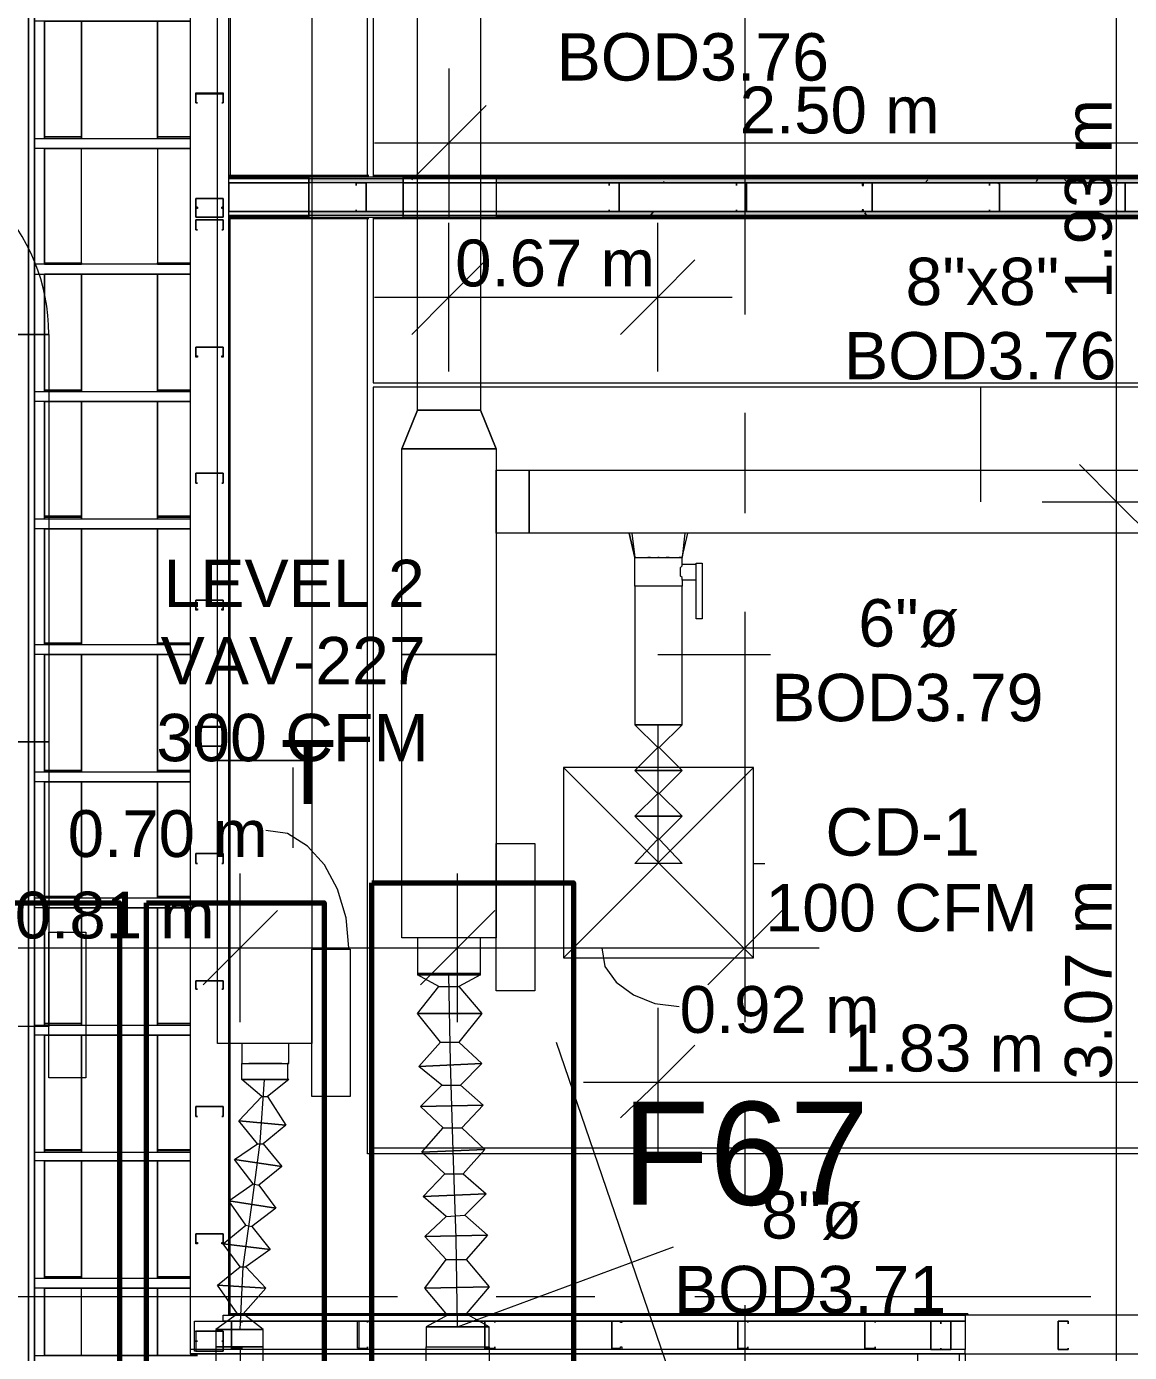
# Model space of a CAD drawing. Header units: metres. Extents: x -2 to 237, y -8 to 52.
# Drawn here: x 39.858 to 43.397, y 14.435 to 18.687 of the extents above; entities that cross this region are included whole.
import ezdxf

# ---------------------------------------------------------------- set-up
doc = ezdxf.new("R2010")
doc.units = ezdxf.units.M
doc.layers.add('HVAC - Ductos', color=5, linetype='Continuous', lineweight=0)
doc.layers.add('PDF2_Text', color=7, linetype='Continuous', lineweight=0)
doc.layers.add('PDF2_Geometry', color=7, linetype='Continuous', lineweight=0, true_color=0xaaaaaa)
doc.layers.add('PDF2_Solid Fills', color=7, linetype='Continuous', lineweight=0, true_color=0xffffff)
doc.styles.add('PDF ArialUnicodeMS-Bold-Identity-H', font='arial.ttf')
doc.styles.add('PDF Helvetica', font='')
doc.styles.get('PDF Helvetica').set_extended_font_data('Helvetica')

msp = doc.modelspace()

# ---------------------------------------------------------------- hatches: boundary and pattern name
at = {"layer": 'PDF2_Solid Fills', "lineweight": 0, "transparency": 33554559}
h = msp.add_hatch(color=256, dxfattribs=at)
h.paths.add_polyline_path([(41.0669, 18.1862), (41.0669, 18.1999), (40.7642, 18.1999), (40.7642, 18.1862)])
h.paths.add_polyline_path([(41.365, 18.1862), (44.8781, 18.1862), (44.8781, 18.1999), (41.365, 18.1999)])
h = msp.add_hatch(color=256, dxfattribs=at)
h.paths.add_polyline_path([(41.0669, 18.1862), (41.0669, 18.1999), (40.7642, 18.1999), (40.7642, 18.1862)])
h.paths.add_polyline_path([(41.365, 18.1862), (44.8781, 18.1862), (44.8781, 18.1999), (41.365, 18.1999)])
h = msp.add_hatch(color=256, dxfattribs=at)
h.paths.add_polyline_path([(41.0669, 18.0807), (41.0669, 18.0944), (40.7642, 18.0944), (40.7642, 18.0807)])
h.paths.add_polyline_path([(41.365, 18.0944), (41.365, 18.0807), (44.8781, 18.0807), (44.8781, 18.0944)])
h = msp.add_hatch(color=256, dxfattribs=at)
h.paths.add_polyline_path([(41.0669, 18.0807), (41.0669, 18.0944), (40.7642, 18.0944), (40.7642, 18.0807)])
h.paths.add_polyline_path([(41.365, 18.0944), (41.365, 18.0807), (44.8781, 18.0807), (44.8781, 18.0944)])

# ---------------------------------------------------------------- linework, layer by layer
at = {"layer": 'HVAC - Ductos', "lineweight": 0}
for points in [[(40.7733, 22.167), (40.7733, 16.3333), (40.4707, 16.3333), (40.4707, 22.167)], [(41.3145, 18.7961), (41.3145, 17.457), (41.1127, 17.457), (41.1127, 18.7961)], [(39.9295, 17.7), (39.9295, 16.3929), (39.6223, 16.3929), (39.6223, 17.7)], [(41.365, 17.3331), (41.3145, 17.457)], [(41.365, 17.3331), (41.365, 16.6727), (41.0623, 16.6727), (41.0623, 17.3331)], [(41.365, 17.2643), (41.4705, 17.2643), (41.4705, 17.0625), (41.365, 17.0625)], [(41.4705, 17.2643), (43.8875, 17.2643), (43.8875, 17.0625), (41.4705, 17.0625)], [(41.8512, 16.9846), (41.8557, 16.9846), (41.8603, 16.9846), (41.8557, 16.9846)], [(42.0254, 16.7874), (42.0071, 16.7874), (42.0071, 16.9663), (42.0254, 16.9663)], [(41.0623, 15.7646), (41.0623, 16.6727), (41.365, 16.6727), (41.365, 15.7646)], [(41.9612, 16.448), (41.9566, 16.448), (41.952, 16.448), (41.9383, 16.448), (41.9246, 16.448), (41.9062, 16.448), (41.8832, 16.448), (41.8649, 16.448), (41.8466, 16.448), (41.8328, 16.448), (41.8191, 16.448), (41.8099, 16.448), (41.8191, 16.448), (41.8328, 16.448), (41.8466, 16.448), (41.8649, 16.448), (41.8832, 16.448), (41.9062, 16.448), (41.9246, 16.448), (41.9383, 16.448), (41.952, 16.448), (41.9566, 16.448)], [(41.8099, 16.448), (41.8145, 16.448), (41.8328, 16.448), (41.8557, 16.448), (41.8832, 16.448), (41.9154, 16.448), (41.9383, 16.448), (41.9566, 16.448), (41.9612, 16.448), (41.9566, 16.448), (41.9383, 16.448), (41.9154, 16.448), (41.8832, 16.448), (41.8557, 16.448), (41.8328, 16.448), (41.8145, 16.448)], [(41.9612, 16.448), (41.9566, 16.448), (41.9383, 16.448), (41.9154, 16.448), (41.8832, 16.448), (41.8557, 16.448), (41.8328, 16.448), (41.8145, 16.448), (41.8099, 16.448), (41.8145, 16.448), (41.8328, 16.448), (41.8557, 16.448), (41.8832, 16.448), (41.9154, 16.448), (41.9383, 16.448), (41.9566, 16.448)], [(39.6223, 15.4803), (39.6223, 16.3929), (39.9295, 16.3929), (39.9295, 15.4803)], [(40.4707, 15.4253), (40.4707, 16.3333), (40.7733, 16.3333), (40.7733, 15.4253)], [(42.1905, 16.3104), (41.5806, 16.3104), (41.5806, 15.7004), (42.1905, 15.7004)], [(41.4888, 15.5949), (41.365, 15.5949), (41.365, 16.0673), (41.4888, 16.0673)], [(40.0488, 15.3152), (39.9295, 15.3152), (39.9295, 15.783), (40.0488, 15.783)], [(41.1127, 15.65), (41.1219, 15.65), (41.1357, 15.65), (41.1632, 15.65), (41.1953, 15.65), (41.232, 15.65), (41.2641, 15.65), (41.2916, 15.65), (41.31, 15.65), (41.3145, 15.65), (41.3145, 15.7646), (41.31, 15.7646), (41.3008, 15.7646), (41.287, 15.7646), (41.2641, 15.7646), (41.2412, 15.7646), (41.2136, 15.7646), (41.1907, 15.7646), (41.1632, 15.7646), (41.1449, 15.7646), (41.1265, 15.7646), (41.1173, 15.7646), (41.1127, 15.7646), (41.1127, 15.65), (41.1127, 15.6454), (41.1173, 15.6454), (41.1357, 15.6454), (41.1632, 15.6454), (41.1953, 15.6454), (41.232, 15.6454), (41.2641, 15.6454), (41.2916, 15.6454), (41.31, 15.6454), (41.3145, 15.6454), (41.3145, 15.65), (41.31, 15.65), (41.2916, 15.65), (41.2641, 15.65), (41.232, 15.65), (41.1953, 15.65), (41.1632, 15.65), (41.1357, 15.65), (41.1219, 15.65)], [(40.8972, 15.2556), (40.7733, 15.2556), (40.7733, 15.7279), (40.8972, 15.7279)], [(41.1127, 15.65), (41.1173, 15.65), (41.1265, 15.65), (41.1449, 15.65), (41.1632, 15.65), (41.1907, 15.65), (41.2136, 15.65), (41.2412, 15.65), (41.2641, 15.65), (41.287, 15.65), (41.3008, 15.65), (41.31, 15.65), (41.3145, 15.65), (41.31, 15.65), (41.3008, 15.65), (41.287, 15.65), (41.2641, 15.65), (41.2412, 15.65), (41.2136, 15.65), (41.1907, 15.65), (41.1632, 15.65), (41.1449, 15.65), (41.1265, 15.65), (41.1173, 15.65)], [(40.5487, 15.3106), (40.5578, 15.3106), (40.5716, 15.3106), (40.5853, 15.3106), (40.6037, 15.3106), (40.622, 15.3106), (40.6404, 15.3106), (40.6587, 15.3106), (40.677, 15.3106), (40.6862, 15.3106), (40.6954, 15.3106), (40.6862, 15.3106), (40.677, 15.3106), (40.6587, 15.3106), (40.6404, 15.3106), (40.622, 15.3106), (40.6037, 15.3106), (40.5853, 15.3106), (40.5716, 15.3106), (40.5578, 15.3106)], [(40.7, 15.3106), (40.6954, 15.3106), (40.6908, 15.3106), (40.677, 15.3106), (40.6496, 15.3106), (40.622, 15.3106), (40.5945, 15.3106), (40.5716, 15.3106), (40.5533, 15.3106), (40.5487, 15.3106), (40.5533, 15.3106), (40.567, 15.3106), (40.5945, 15.3106), (40.622, 15.3106), (40.6542, 15.3106), (40.677, 15.3106), (40.6954, 15.3106)], [(40.6174, 14.508), (40.6082, 14.508), (40.5945, 14.508), (40.5807, 14.508), (40.5624, 14.508), (40.5441, 14.508), (40.5211, 14.508), (40.5028, 14.508), (40.489, 14.508), (40.4753, 14.508), (40.4707, 14.508), (40.4661, 14.508), (40.4707, 14.508), (40.4753, 14.508), (40.489, 14.508), (40.5028, 14.508), (40.5211, 14.508), (40.5441, 14.508), (40.5624, 14.508), (40.5807, 14.508), (40.5945, 14.508), (40.6082, 14.508)], [(41.3421, 14.5172), (41.3375, 14.5172), (41.3283, 14.5172), (41.31, 14.5172), (41.2916, 14.5172), (41.2641, 14.5172), (41.2412, 14.5172), (41.2136, 14.5172), (41.1907, 14.5172), (41.1678, 14.5172), (41.1541, 14.5172), (41.1403, 14.5172), (41.1541, 14.5172), (41.1678, 14.5172), (41.1907, 14.5172), (41.2136, 14.5172), (41.2412, 14.5172), (41.2641, 14.5172), (41.2916, 14.5172), (41.31, 14.5172), (41.3283, 14.5172), (41.3375, 14.5172)]]:
    msp.add_lwpolyline(points, close=True, dxfattribs=at)
for points in [[(43.3555, 13.8613), (43.3555, 17.1634), (43.3555, 19.3374)], [(41.2136, 18.5531), (41.2136, 18.3146), (41.2136, 18.0761)], [(41.3329, 18.4338), (41.2136, 18.3146), (41.0944, 18.1953)], [(40.9752, 18.3146), (43.9517, 18.3146)], [(41.2136, 17.5808), (41.2136, 17.8193), (41.2136, 18.0578)], [(41.8832, 17.5808), (41.8832, 17.8193), (41.8832, 18.0578)], [(41.3329, 17.9385), (41.2136, 17.8193), (41.0944, 17.7)], [(42.0025, 17.9385), (41.8832, 17.8193), (41.764, 17.7)], [(40.9752, 17.8193), (42.1217, 17.8193)], [(39.9295, 17.7), (39.6223, 17.7)], [(42.9198, 17.1634), (42.9198, 17.5303)], [(41.1127, 17.457), (41.0623, 17.3331), (41.1127, 17.457)], [(41.1127, 17.457), (41.3145, 17.457)], [(41.365, 17.3331), (41.0623, 17.3331)], [(43.2362, 17.2827), (43.3555, 17.1634), (43.4747, 17.0442)], [(43.117, 17.1634), (43.3555, 17.1634), (43.5939, 17.1634)], [(41.8099, 17.0625), (41.8007, 17.0625), (41.7961, 17.0625), (41.7915, 17.0625)], [(41.7915, 17.0625), (41.8099, 16.9846), (41.7915, 17.0625)], [(41.8007, 17.0625), (41.8099, 16.9846), (41.8145, 16.9846)], [(41.8878, 16.3746), (41.9612, 16.3012), (41.8099, 16.3012), (41.8832, 16.3746), (41.8099, 16.448), (41.9612, 16.448), (41.9612, 16.8929), (41.9566, 16.8929), (41.952, 16.8929), (41.9383, 16.8929), (41.9246, 16.8929), (41.9062, 16.8929), (41.8832, 16.8929), (41.8649, 16.8929), (41.8466, 16.8929), (41.8328, 16.8929), (41.8191, 16.8929), (41.8099, 16.8929), (41.8099, 16.9846), (41.8145, 16.9846), (41.8191, 16.9846), (41.8328, 16.9846), (41.8466, 16.9846), (41.8649, 16.9846), (41.8832, 16.9846), (41.9062, 16.9846), (41.9246, 16.9846), (41.9383, 16.9846), (41.952, 16.9846), (41.9566, 16.9846), (41.9612, 16.9846), (41.9796, 17.0625)], [(41.8328, 17.0625), (41.8145, 17.0625)], [(41.9704, 17.0625), (41.9612, 16.9846), (41.9796, 17.0625), (41.975, 17.0625), (41.9704, 17.0625), (41.9566, 17.0625), (41.9383, 17.0625), (41.9337, 17.0625), (41.9291, 17.0625), (41.92, 17.0625), (41.9062, 17.0625), (41.9016, 17.0625), (41.897, 17.0625), (41.874, 17.0625), (41.8695, 17.0625), (41.8649, 17.0625), (41.8512, 17.0625), (41.842, 17.0625), (41.8374, 17.0625)], [(41.8878, 16.9846), (41.8832, 16.9846)], [(41.92, 16.9846), (41.9154, 16.9846), (41.9108, 16.9846), (41.9154, 16.9846)], [(42.0071, 16.9158), (42.0071, 16.9204), (42.0071, 16.925), (42.0071, 16.9341), (42.0071, 16.9387), (42.0071, 16.9433), (42.0071, 16.9525), (42.0071, 16.9571), (42.0071, 16.9617), (41.9612, 16.9617), (41.9612, 16.9846), (41.9566, 16.9846), (41.952, 16.9846)], [(41.9612, 16.9112), (41.9612, 16.9158), (41.9612, 16.9204), (41.9566, 16.925), (41.9566, 16.9341), (41.9566, 16.9433), (41.9566, 16.9525), (41.9612, 16.9571), (41.9612, 16.9617)], [(42.0071, 16.9112), (41.9612, 16.9112), (41.9612, 16.8929), (41.9566, 16.8929), (41.952, 16.8929), (41.9383, 16.8929), (41.9246, 16.8929), (41.9062, 16.8929), (41.8832, 16.8929), (41.8649, 16.8929), (41.8466, 16.8929), (41.8328, 16.8929), (41.8191, 16.8929), (41.8099, 16.8929), (41.8099, 16.448), (41.9612, 16.448), (41.8878, 16.3746), (41.8832, 16.3746)], [(41.8832, 16.6727), (42.2456, 16.6727)], [(41.8832, 16.448), (41.8832, 16.3563), (41.8832, 16.2737), (41.8832, 16.2004), (41.8832, 16.1361), (41.8832, 16.0811), (41.8832, 16.0398), (41.8832, 16.0123), (41.8832, 16.0031)], [(40.7138, 16.0535), (40.7138, 16.3104)], [(42.1905, 15.7004), (41.5806, 16.3104)], [(41.5806, 15.7004), (42.1905, 16.3104)], [(41.8878, 16.2278), (41.9612, 16.1544), (41.8099, 16.1544), (41.8832, 16.2278), (41.8099, 16.3012), (41.9612, 16.3012), (41.8878, 16.2278), (41.8832, 16.2278)], [(41.8878, 16.0811), (41.9612, 16.0031), (41.8099, 16.0031), (41.8832, 16.0811), (41.8099, 16.1544), (41.9612, 16.1544), (41.8878, 16.0811), (41.8832, 16.0811)], [(40.8926, 15.7325), (40.8834, 15.8289), (40.8559, 15.9206), (40.8147, 15.9985), (40.7596, 16.0581), (40.6954, 16.0995), (40.6266, 16.1086)], [(42.1905, 16.0031), (42.2272, 16.0031)], [(40.5441, 15.494), (40.5441, 15.7325), (40.5441, 15.971)], [(41.2412, 15.494), (41.2412, 15.7325), (41.2412, 15.971)], [(42.163, 15.971), (42.163, 15.7325), (42.163, 15.494)], [(40.6633, 15.8518), (40.5441, 15.7325), (40.4248, 15.6133)], [(41.3604, 15.8518), (41.2412, 15.7325), (41.1219, 15.6133)], [(42.2823, 15.8518), (42.163, 15.7325), (42.0437, 15.6133)], [(37.1823, 15.7325), (39.7323, 15.7325), (40.5441, 15.7325), (41.2412, 15.7325), (42.4015, 15.7325)], [(41.7044, 15.7325), (41.7135, 15.6729), (41.7503, 15.6224), (41.8053, 15.5812), (41.874, 15.5537), (41.952, 15.5445)], [(41.1815, 15.6087), (41.1127, 15.6454), (41.3145, 15.6454), (41.2458, 15.6087), (41.3191, 15.5216), (41.1127, 15.5216), (41.1815, 15.6087), (41.2458, 15.6087)], [(41.1127, 15.6454), (41.1173, 15.6454), (41.1357, 15.6454), (41.1632, 15.6454), (41.1953, 15.6454), (41.232, 15.6454), (41.2641, 15.6454), (41.2916, 15.6454), (41.31, 15.6454), (41.3145, 15.6454)], [(41.2412, 14.5172), (41.2366, 14.8015), (41.2274, 15.0813), (41.2182, 15.3656), (41.2136, 15.6454)], [(41.8832, 15.5399), (41.8832, 15.3014), (41.8832, 15.0675)], [(41.1861, 15.4299), (41.1127, 15.5216), (41.3191, 15.5216), (41.2458, 15.4299), (41.3191, 15.361), (41.1173, 15.3519), (41.1861, 15.4299), (41.2458, 15.4299)], [(40.7, 15.361), (40.7, 15.4253), (40.6954, 15.4253), (40.6908, 15.4253), (40.677, 15.4253), (40.6587, 15.4253), (40.6404, 15.4253), (40.622, 15.4253), (40.6037, 15.4253), (40.5899, 15.4253), (40.5762, 15.4253), (40.5624, 15.4253), (40.5533, 15.4253), (40.5487, 15.4253), (40.5487, 15.361), (40.5578, 15.361), (40.567, 15.361), (40.5853, 15.361), (40.6037, 15.361), (40.622, 15.361), (40.6404, 15.361), (40.6587, 15.361), (40.677, 15.361), (40.6908, 15.361), (40.6954, 15.361), (40.7, 15.361), (40.6954, 15.361), (40.6954, 15.3106), (40.6908, 15.3106), (40.677, 15.3106), (40.6496, 15.3106), (40.622, 15.3106), (40.5945, 15.3106), (40.5716, 15.3106), (40.5533, 15.3106), (40.5487, 15.3106), (40.5487, 15.361)], [(41.5576, 15.4299), (42.1997, 13.5541), (42.507, 13.5541)], [(42.0025, 15.4207), (41.8832, 15.3014), (41.764, 15.1868)], [(40.677, 15.361), (40.6587, 15.361), (40.6404, 15.361), (40.622, 15.361), (40.6037, 15.361), (40.5853, 15.361), (40.5716, 15.361)], [(41.1907, 15.2922), (41.1173, 15.3519), (41.3191, 15.361), (41.2504, 15.2922), (41.3237, 15.228), (41.1219, 15.2234), (41.1907, 15.2922), (41.2504, 15.2922)], [(40.6128, 15.2556), (40.5487, 15.3106), (40.7, 15.3106), (40.6312, 15.2556), (40.6908, 15.1638), (40.5395, 15.1776), (40.6128, 15.2556), (40.6312, 15.2556)], [(40.5441, 14.508), (40.5533, 14.7098), (40.5807, 14.907), (40.6082, 15.1088), (40.622, 15.3106)], [(40.7, 15.3106), (40.6954, 15.3106), (40.677, 15.3106), (40.6542, 15.3106), (40.622, 15.3106), (40.5945, 15.3106), (40.567, 15.3106), (40.5533, 15.3106), (40.5487, 15.3106)], [(41.6448, 15.3014), (43.9517, 15.3014)], [(41.1953, 15.1547), (41.1219, 15.2234), (41.3237, 15.228), (41.2549, 15.1547), (41.3283, 15.0859), (41.1265, 15.0767), (41.1953, 15.1547), (41.2549, 15.1547)], [(40.5991, 15.1042), (40.5395, 15.1776), (40.6908, 15.1638), (40.6174, 15.1042), (40.677, 15.0308), (40.5257, 15.0537), (40.5991, 15.1042), (40.6174, 15.1042)], [(41.1999, 15.0079), (41.1265, 15.0767), (41.3283, 15.0859), (41.2595, 15.0079), (41.3329, 14.9437), (41.1311, 14.9345), (41.1999, 15.0079), (41.2595, 15.0079)], [(40.5853, 14.9758), (40.5257, 15.0537), (40.677, 15.0308), (40.6037, 14.9712), (40.6587, 14.8978), (40.5073, 14.9208), (40.5853, 14.9758), (40.6037, 14.9712)], [(41.2045, 14.8703), (41.1311, 14.9345), (41.3329, 14.9437), (41.2641, 14.8749), (41.3375, 14.8107), (41.1357, 14.8061), (41.2045, 14.8703), (41.2641, 14.8749)], [(40.5624, 14.8428), (40.5073, 14.9208), (40.6587, 14.8978), (40.5807, 14.8382), (40.6404, 14.7648), (40.489, 14.7831), (40.5624, 14.8428), (40.5807, 14.8382)], [(41.2045, 14.7327), (41.1357, 14.8061), (41.3375, 14.8107), (41.2687, 14.7327), (41.3421, 14.6456), (41.1357, 14.641), (41.2045, 14.7327), (41.2687, 14.7327)], [(40.5441, 14.7098), (40.489, 14.7831), (40.6404, 14.7648), (40.5624, 14.7098), (40.6266, 14.641), (40.4707, 14.6502), (40.5441, 14.7098), (40.5624, 14.7098)], [(41.2412, 14.5172), (41.9337, 14.774)], [(40.5349, 14.5585), (40.4707, 14.6502), (40.6266, 14.641), (40.5533, 14.5585), (40.5349, 14.5585), (40.4661, 14.508), (40.4661, 14.453), (40.4707, 14.453), (40.4753, 14.453), (40.489, 14.453), (40.5028, 14.453), (40.5211, 14.453), (40.5441, 14.453), (40.5624, 14.453), (40.5807, 14.453), (40.5945, 14.453), (40.6082, 14.453), (40.6174, 14.453), (40.6174, 14.508), (40.4661, 14.508), (40.6174, 14.508), (40.5533, 14.5585)], [(41.209, 14.5539), (41.1357, 14.641), (41.3421, 14.6456), (41.2687, 14.5585), (41.209, 14.5539), (41.1403, 14.5172), (41.1403, 14.453), (41.1541, 14.453), (41.1678, 14.453), (41.1907, 14.453), (41.2136, 14.453), (41.2412, 14.453), (41.2641, 14.453), (41.2916, 14.453), (41.31, 14.453), (41.3283, 14.453), (41.3375, 14.453), (41.3421, 14.453), (41.3421, 14.5172), (41.1403, 14.5172), (41.3421, 14.5172), (41.2687, 14.5585)], [(40.6174, 14.352), (40.6174, 14.453), (40.6082, 14.453), (40.5945, 14.453), (40.5807, 14.453), (40.5624, 14.453), (40.5441, 14.453), (40.5211, 14.453), (40.5028, 14.453), (40.489, 14.453), (40.4753, 14.453), (40.4707, 14.453), (40.4661, 14.453), (40.4661, 14.352)], [(40.5441, 14.453), (40.5441, 13.5357)], [(41.1403, 14.352), (41.1403, 14.453), (41.1541, 14.453), (41.1678, 14.453), (41.1907, 14.453), (41.2136, 14.453), (41.2412, 14.453), (41.2641, 14.453), (41.2916, 14.453), (41.31, 14.453), (41.3283, 14.453), (41.3375, 14.453), (41.3421, 14.453), (41.3421, 14.352), (41.3375, 14.352), (41.3329, 14.352), (41.3283, 14.352)]]:
    msp.add_lwpolyline(points, dxfattribs=at)
msp.add_arc((39.3228, 17.7033), 0.6067, 359.6869, 90.3134, dxfattribs=at)
at = {"layer": 'PDF2_Geometry', "lineweight": 0}
for points in [[(39.8745, 13.8613), (39.8745, 13.8797), (39.8653, 13.8797), (39.8653, 21.7085), (39.8653, 13.8613), (39.8653, 13.8797), (39.8653, 13.8613), (42.7179, 13.8613)], [(40.9522, 21.1948), (40.9706, 21.1948), (44.6442, 21.1948), (44.6442, 21.181), (44.6442, 18.2045), (44.6304, 18.2045), (44.6304, 18.7228), (40.9706, 18.7228), (40.9706, 18.2045), (40.9522, 18.2045)], [(40.489, 18.4705), (40.4019, 18.4705), (40.4019, 18.443), (40.4065, 18.443), (40.4019, 18.443), (40.4019, 18.4705), (40.4019, 18.4751), (40.489, 18.4751), (40.489, 18.4705), (40.489, 18.443)], [(40.4845, 18.443), (40.489, 18.443)], [(41.0669, 18.2045), (40.7642, 18.2045), (40.7642, 18.0761), (41.0669, 18.0761)], [(41.0669, 18.2045), (40.7642, 18.2045), (40.7642, 18.1999), (41.0669, 18.1999)], [(44.6304, 18.2091), (40.9706, 18.2091)], [(44.8781, 18.2045), (41.365, 18.2045), (41.365, 18.0761), (44.8781, 18.0761)], [(44.8781, 18.2045), (41.365, 18.2045), (41.365, 18.1999), (44.8781, 18.1999)], [(40.5073, 18.099), (40.5073, 18.1862)], [(40.7642, 18.1862), (40.7642, 18.0944), (41.0669, 18.0944), (41.0669, 18.1862)], [(40.9156, 18.0944), (40.9476, 18.0944), (40.9476, 18.1862), (40.9156, 18.1862), (40.9156, 18.177), (40.9156, 18.1862), (40.9476, 18.1862), (40.9476, 18.0944), (40.9156, 18.0944), (40.9156, 18.099)], [(44.8781, 18.1862), (44.8781, 18.1999), (41.365, 18.1999), (41.365, 18.1862)], [(44.8781, 18.0944), (44.8781, 18.1862), (41.365, 18.1862), (41.365, 18.0944)], [(41.7273, 18.0944), (41.7594, 18.0944), (41.7594, 18.1862), (41.7273, 18.1862), (41.7273, 18.177), (41.7273, 18.1862), (41.7594, 18.1862), (41.7594, 18.0944), (41.7273, 18.0944), (41.7273, 18.099)], [(42.1355, 18.0944), (42.163, 18.0944), (42.1676, 18.0944), (42.1676, 18.1862), (42.163, 18.1862), (42.1355, 18.1862), (42.1355, 18.177), (42.1355, 18.1862), (42.163, 18.1862), (42.1676, 18.1862), (42.1676, 18.0944), (42.163, 18.0944), (42.1355, 18.0944), (42.1355, 18.099)], [(42.5391, 18.0944), (42.5712, 18.0944), (42.5712, 18.1816), (42.5712, 18.1862), (42.5391, 18.1862), (42.5391, 18.177), (42.5437, 18.177), (42.5437, 18.1862), (42.5712, 18.1862), (42.5712, 18.1816), (42.5712, 18.0944), (42.5437, 18.0944), (42.5437, 18.099), (42.5391, 18.099)], [(42.9473, 18.0944), (42.9747, 18.0944), (42.9793, 18.0944), (42.9793, 18.1816), (42.9793, 18.1862), (42.9747, 18.1862), (42.9473, 18.1862), (42.9473, 18.177), (42.9473, 18.1862), (42.9747, 18.1862), (42.9793, 18.1816), (42.9793, 18.0944), (42.9747, 18.0944), (42.9473, 18.0944), (42.9473, 18.099)], [(43.3555, 18.0944), (43.383, 18.0944), (43.383, 18.1816), (43.383, 18.1862), (43.3555, 18.1862), (43.3555, 18.177), (43.3555, 18.1862), (43.383, 18.1862), (43.383, 18.1816), (43.383, 18.0944), (43.3555, 18.0944), (43.3555, 18.099)], [(40.489, 18.1358), (40.4019, 18.1358), (40.4019, 18.1082), (40.4065, 18.1082), (40.4019, 18.1082), (40.4019, 18.1358), (40.489, 18.1358), (40.489, 18.1082)], [(40.489, 18.0761), (40.4019, 18.0761), (40.4019, 18.1082), (40.4065, 18.1082), (40.4065, 18.1036), (40.4019, 18.1036), (40.4019, 18.0761), (40.489, 18.0761), (40.489, 18.1036), (40.4845, 18.1036), (40.4845, 18.1082), (40.489, 18.1082)], [(40.7642, 18.0761), (41.0669, 18.0761), (41.0669, 18.0807), (40.7642, 18.0807)], [(40.9522, 18.0761), (40.9706, 18.0761), (40.9706, 17.5441), (44.6304, 17.5441), (44.6304, 18.0761), (44.6442, 18.0761), (44.6442, 15.0721), (44.6304, 15.0721), (40.9706, 15.0721), (40.9522, 15.0721)], [(44.8781, 18.0807), (44.8781, 18.0944), (41.365, 18.0944), (41.365, 18.0807)], [(41.365, 18.0761), (44.8781, 18.0761), (44.8781, 18.0807), (41.365, 18.0807)], [(40.489, 18.067), (40.4019, 18.067), (40.4019, 18.0348), (40.4065, 18.0348), (40.4019, 18.0348), (40.4019, 18.067), (40.489, 18.067), (40.489, 18.0348)], [(40.4845, 18.0348), (40.489, 18.0348)], [(40.9706, 18.0715), (44.6304, 18.0715)], [(40.4845, 17.6267), (40.4845, 17.6313), (40.489, 17.6313), (40.489, 17.6588), (40.4019, 17.6588), (40.4019, 17.6313), (40.4065, 17.6313), (40.4065, 17.6267), (40.4019, 17.6267), (40.4019, 17.6588), (40.489, 17.6588), (40.489, 17.6267)], [(40.9706, 17.5303), (40.9706, 15.0905), (44.6304, 15.0905), (44.6304, 17.5303)], [(40.489, 17.2505), (40.489, 17.2551), (40.4019, 17.2551), (40.4019, 17.2505), (40.4019, 17.2231), (40.4065, 17.2231), (40.4019, 17.2231), (40.4019, 17.2505), (40.4019, 17.2551), (40.489, 17.2551), (40.489, 17.2505), (40.489, 17.2231)], [(40.4845, 17.2231), (40.489, 17.2231)], [(40.4845, 16.8149), (40.4845, 16.8194), (40.489, 16.8194), (40.489, 16.847), (40.4019, 16.847), (40.4019, 16.8194), (40.4065, 16.8194), (40.4065, 16.8149), (40.4019, 16.8149), (40.4019, 16.847), (40.489, 16.847), (40.489, 16.8149)], [(40.489, 16.4388), (40.4019, 16.4388), (40.4019, 16.4113), (40.4065, 16.4113), (40.4019, 16.4113), (40.4019, 16.4388), (40.4019, 16.4434), (40.489, 16.4434), (40.489, 16.4388), (40.489, 16.4113)], [(40.489, 16.3792), (40.4019, 16.3792), (40.4019, 16.4113), (40.4065, 16.4113), (40.4019, 16.4113), (40.4019, 16.3792), (40.489, 16.3792), (40.489, 16.4113)], [(40.4845, 16.4113), (40.489, 16.4113)], [(40.489, 16.0352), (40.4019, 16.0352), (40.4019, 16.0031), (40.4065, 16.0031), (40.4019, 16.0031), (40.4019, 16.0352), (40.489, 16.0352), (40.489, 16.0031)], [(40.4845, 16.0031), (40.489, 16.0031)], [(40.489, 15.627), (40.4019, 15.627), (40.4019, 15.5995), (40.4065, 15.5995), (40.4019, 15.5995), (40.4019, 15.627), (40.489, 15.627), (40.489, 15.5995)], [(40.4845, 15.5995), (40.489, 15.5995)], [(40.489, 15.2188), (40.489, 15.2234), (40.4019, 15.2234), (40.4019, 15.2188), (40.4019, 15.1914), (40.4065, 15.1914), (40.4019, 15.1914), (40.4019, 15.2188), (40.4019, 15.2234), (40.489, 15.2234), (40.489, 15.2188), (40.489, 15.1914)], [(40.4845, 15.1914), (40.489, 15.1914)], [(40.4845, 14.7831), (40.4845, 14.7877), (40.489, 14.7877), (40.489, 14.8153), (40.4019, 14.8153), (40.4019, 14.7877), (40.4065, 14.7877), (40.4065, 14.7831), (40.4019, 14.7831), (40.4019, 14.8153), (40.489, 14.8153), (40.489, 14.7831)], [(42.8785, 14.5585), (40.5119, 14.5585), (42.8785, 14.5585), (42.8785, 14.5539)], [(40.3973, 14.5034), (40.4019, 14.5034), (40.489, 14.5034), (40.489, 14.4713), (40.4845, 14.4713), (40.489, 14.4713), (40.489, 14.5034), (40.4019, 14.5034), (40.4019, 14.4713), (40.4065, 14.4713), (40.3973, 14.4713)], [(40.5165, 14.5355), (40.5165, 14.4484), (40.5487, 14.4484), (40.5487, 14.453), (40.5487, 14.4438), (40.5165, 14.4438), (40.5165, 14.4484), (40.5165, 14.5355), (40.5487, 14.5355)], [(40.5487, 14.5309), (40.5487, 14.5355)], [(40.9247, 14.5355), (40.9247, 14.4484), (40.9522, 14.4484), (40.9522, 14.453), (40.9522, 14.4438), (40.9247, 14.4438), (40.9247, 14.4484), (40.9201, 14.4484), (40.9201, 14.5355), (40.9247, 14.5355), (40.9522, 14.5355)], [(40.9522, 14.5309), (40.9522, 14.5355)], [(41.3329, 14.5355), (41.3283, 14.5355), (41.3283, 14.4484), (41.3329, 14.4484), (41.3604, 14.4484), (41.3604, 14.453), (41.3604, 14.4438), (41.3329, 14.4438), (41.3283, 14.4438), (41.3283, 14.4484), (41.3283, 14.5355), (41.3329, 14.5355), (41.3604, 14.5355)], [(41.3604, 14.5309), (41.3604, 14.5355)], [(41.7686, 14.5309), (41.764, 14.5309), (41.764, 14.5355), (41.7365, 14.5355), (41.7365, 14.4484), (41.764, 14.4484), (41.764, 14.453), (41.7686, 14.453), (41.7686, 14.4438), (41.7365, 14.4438), (41.7365, 14.4484), (41.7365, 14.5355), (41.7686, 14.5355)], [(42.1446, 14.5355), (42.14, 14.5355), (42.14, 14.4484), (42.1446, 14.4484), (42.1722, 14.4484), (42.1722, 14.453), (42.1722, 14.4438), (42.1446, 14.4438), (42.14, 14.4438), (42.14, 14.4484), (42.14, 14.5355), (42.1446, 14.5355), (42.1722, 14.5355)], [(42.1722, 14.5309), (42.1722, 14.5355)], [(42.5482, 14.5355), (42.5482, 14.4484), (42.5804, 14.4484), (42.5804, 14.453), (42.5804, 14.4438), (42.5482, 14.4438), (42.5482, 14.4484), (42.5482, 14.5355), (42.5804, 14.5355)], [(42.5804, 14.5309), (42.5804, 14.5355)], [(42.7638, 14.4438), (42.7592, 14.4438), (42.7592, 14.4484), (42.7592, 14.5355), (42.7638, 14.5355), (42.7913, 14.5355), (42.7913, 14.5263), (42.7913, 14.5355), (42.7638, 14.5355), (42.7592, 14.5355), (42.7592, 14.4484), (42.7592, 14.4438), (42.7638, 14.4438), (42.7913, 14.4438)], [(42.8234, 14.4438), (42.8234, 14.4484), (42.8234, 14.5355), (42.7913, 14.5355), (42.7913, 14.5263), (42.7913, 14.5355), (42.8234, 14.5355), (42.8234, 14.4484), (42.8234, 14.4438), (42.7913, 14.4438)], [(43.1674, 14.4438), (43.1674, 14.4484), (43.1674, 14.5355), (43.1995, 14.5355), (43.1995, 14.5263), (43.1995, 14.5355), (43.1674, 14.5355), (43.1674, 14.4484), (43.1674, 14.4438), (43.1995, 14.4438)], [(40.4065, 14.4713), (40.4019, 14.4713), (40.4019, 14.4438), (40.4019, 14.4392), (40.489, 14.4392), (40.489, 14.4438), (40.489, 14.4713), (40.4845, 14.4713), (40.489, 14.4713), (40.489, 14.4438), (40.489, 14.4392), (40.4019, 14.4392), (40.3973, 14.4392), (40.3973, 14.4438), (40.3973, 14.4713)], [(42.7913, 14.4484), (42.7913, 14.4438)], [(43.1995, 14.4484), (43.1995, 14.4438)]]:
    msp.add_lwpolyline(points, close=True, dxfattribs=at)
for points in [[(39.9157, 21.6901), (39.9157, 21.314), (39.9157, 21.6901), (40.3835, 21.6901), (39.8837, 21.6901), (39.8837, 21.7085), (39.8837, 13.8797), (39.9157, 13.8797), (39.9157, 14.3933), (39.9157, 13.9118), (40.3056, 13.9118), (39.8837, 13.9118), (39.8837, 13.8797), (42.6813, 13.8797)], [(42.7179, 13.8797), (39.8837, 13.8797), (39.8837, 21.7085)], [(40.3835, 21.7085), (40.3835, 14.5539), (40.3835, 14.43), (42.8693, 14.43), (40.3835, 14.43), (42.8693, 14.43), (42.8693, 14.4438), (40.3973, 14.4438), (40.3973, 14.5355), (42.8693, 14.5355), (42.8693, 14.4438), (40.3835, 14.4438), (40.3835, 14.43), (42.8693, 14.43), (42.8693, 12.3846), (42.851, 12.3846), (42.851, 14.43), (42.8693, 14.43), (42.8693, 12.3846), (42.7179, 12.3846), (42.7179, 14.43), (42.8693, 14.43), (45.011, 14.43)], [(40.7642, 18.2045), (40.5073, 18.2045), (40.7642, 18.2045), (40.5073, 18.2045), (40.7642, 18.2045), (40.7642, 18.0761), (40.5073, 18.0761), (40.5073, 18.0715), (40.9568, 18.0715), (40.5073, 18.0715), (40.5073, 18.0761), (40.5073, 14.5539), (40.5073, 18.0944), (40.5073, 18.1862), (40.5073, 21.7085)], [(40.7642, 18.0761), (40.5073, 18.0761), (40.7642, 18.0761), (40.5073, 18.0761), (40.5073, 18.2045), (40.5073, 18.2091), (40.9568, 18.2091), (40.5073, 18.2091), (40.5073, 18.2045), (40.5073, 21.6947), (40.5119, 21.6947), (40.5119, 18.2045)], [(42.163, 19.0346), (42.163, 17.7642)], [(39.9157, 18.7044), (39.9157, 18.3284), (39.9157, 18.7044), (40.3835, 18.7044), (39.8837, 18.7044), (39.8837, 18.7366), (40.3835, 18.7366)], [(40.035, 18.7044), (40.035, 18.3284), (40.035, 18.333), (39.9157, 18.333), (40.035, 18.333), (40.035, 18.3284), (40.035, 18.7044), (40.0304, 18.7044)], [(40.2826, 18.7044), (40.2781, 18.7044), (40.2781, 18.3284), (40.2781, 18.333), (40.2781, 18.3284), (40.2781, 18.7044)], [(40.3835, 18.333), (40.2781, 18.333), (40.3835, 18.333)], [(39.9157, 18.2963), (40.3835, 18.2963), (39.8837, 18.2963), (39.8837, 18.3284), (40.3835, 18.3284)], [(40.2826, 18.2963), (40.2781, 18.2963), (40.2781, 17.9247), (40.3835, 17.9247), (39.8837, 17.9247), (39.8837, 17.8927), (40.3835, 17.8927), (39.9157, 17.8927), (39.9157, 17.5166), (39.9157, 17.8927)], [(39.9157, 17.9247), (39.9157, 18.2963), (39.9157, 17.9247), (40.035, 17.9247), (40.035, 18.2963), (40.0304, 18.2963)], [(39.9157, 17.9293), (40.035, 17.9293), (40.035, 17.9247), (40.035, 18.2963)], [(40.2781, 18.2963), (40.2781, 17.9247), (40.2781, 17.9293), (40.3835, 17.9293)], [(41.0669, 18.1862), (41.0669, 18.0944), (41.365, 18.0944), (41.0669, 18.0944), (40.7642, 18.0944), (40.5073, 18.0944), (40.5073, 18.1862), (40.7642, 18.1862), (40.7642, 18.1999), (40.5073, 18.1999), (40.5073, 18.2045)], [(41.365, 18.2045), (41.0669, 18.2045), (44.4974, 18.2045), (41.0669, 18.2045), (41.365, 18.2045), (41.365, 18.0761), (41.0669, 18.0761), (44.4974, 18.0761), (41.0669, 18.0761), (41.0669, 18.2045)], [(41.365, 18.1862), (41.0669, 18.1862), (40.7642, 18.1862), (40.5073, 18.1862), (40.5073, 18.1999), (40.7642, 18.1999), (41.0669, 18.1999), (41.0669, 18.1862), (40.7642, 18.1862), (40.7642, 18.1999), (41.0669, 18.1999), (41.365, 18.1999), (41.365, 18.1862), (44.8781, 18.1862)], [(44.8781, 18.0807), (41.365, 18.0807), (41.0669, 18.0807), (40.7642, 18.0807), (40.5073, 18.0807), (40.5073, 18.0944), (40.7642, 18.0944), (41.0669, 18.0944), (41.0669, 18.0807), (40.7642, 18.0807), (40.7642, 18.0944), (40.7642, 18.1862)], [(44.8781, 18.1999), (41.365, 18.1999), (41.0669, 18.1999), (41.0669, 18.1862), (41.365, 18.1862), (41.365, 18.0944), (44.8781, 18.0944)], [(40.489, 18.1082), (40.4845, 18.1082), (40.489, 18.1082)], [(45.011, 14.5539), (42.8693, 14.5539), (40.5349, 14.5539), (42.8693, 14.5539), (40.5073, 14.5539), (42.8693, 14.5539), (42.8693, 14.5355), (40.489, 14.5355), (40.489, 14.5539), (42.8693, 14.5539), (40.5073, 14.5539), (40.5119, 14.5585), (40.5119, 18.0761)], [(40.5073, 18.0944), (40.5073, 18.099), (40.5073, 18.0944)], [(40.5073, 18.0761), (40.5073, 18.0807), (40.7642, 18.0807), (40.7642, 18.0944)], [(41.365, 18.0944), (41.365, 18.0807), (41.0669, 18.0807), (41.0669, 18.0944)], [(41.365, 18.0761), (41.0669, 18.0761)], [(40.035, 17.8927), (40.035, 17.5166), (40.035, 17.5211), (39.9157, 17.5211), (40.035, 17.5211), (40.035, 17.5166), (40.035, 17.8927), (40.0304, 17.8927)], [(40.2826, 17.8927), (40.2781, 17.8927), (40.2781, 17.5166), (40.2781, 17.5211), (40.2781, 17.5166), (40.2781, 17.8927)], [(40.3835, 17.5211), (40.2781, 17.5211), (40.3835, 17.5211)], [(39.9157, 17.4845), (39.9157, 17.1084), (39.9157, 17.4845), (40.3835, 17.4845), (39.8837, 17.4845), (39.8837, 17.5166), (40.3835, 17.5166)], [(39.9157, 17.1176), (40.035, 17.1176), (40.035, 17.113), (40.035, 17.1084), (40.035, 17.4845), (40.0304, 17.4845)], [(40.035, 17.4845), (40.035, 17.1084), (40.035, 17.113), (39.9157, 17.113)], [(40.2826, 17.4845), (40.2781, 17.4845), (40.2781, 17.1084), (40.2781, 17.113), (40.2781, 17.1084), (40.2781, 17.4845)], [(42.163, 17.4478), (42.163, 17.1268)], [(39.9157, 17.0763), (39.9157, 16.7048), (39.9157, 17.0763), (40.3835, 17.0763), (39.8837, 17.0763), (39.8837, 17.1084), (40.3835, 17.1084)], [(40.3835, 17.113), (40.2781, 17.113), (40.2781, 17.1176), (40.3835, 17.1176)], [(40.035, 17.0763), (40.035, 16.7048), (40.035, 16.7094), (39.9157, 16.7094), (40.035, 16.7094), (40.035, 16.7048), (40.035, 17.0763), (40.0304, 17.0763)], [(40.2826, 17.0763), (40.2781, 17.0763), (40.2781, 16.7048), (40.2781, 16.7094), (40.2781, 16.7048), (40.2781, 17.0763)], [(42.163, 16.8103), (42.163, 15.5399)], [(39.9157, 16.6727), (39.9157, 16.2966), (39.9157, 16.6727), (40.3835, 16.6727), (39.8837, 16.6727), (39.8837, 16.7048), (40.3835, 16.7048)], [(40.035, 16.6727), (40.035, 16.2966), (40.035, 16.3012), (39.9157, 16.3012), (40.035, 16.3012), (40.035, 16.2966), (40.035, 16.6727), (40.0304, 16.6727)], [(40.3835, 16.7094), (40.2781, 16.7094), (40.3835, 16.7094)], [(40.2826, 16.6727), (40.2781, 16.6727), (40.2781, 16.2966), (40.2781, 16.3012), (40.2781, 16.2966), (40.2781, 16.6727)], [(40.4845, 16.4113), (40.489, 16.4113)], [(40.489, 16.4113), (40.4845, 16.4113)], [(39.9157, 16.2645), (39.9157, 15.893), (39.9157, 16.2645), (40.3835, 16.2645), (39.8837, 16.2645), (39.8837, 16.2966), (40.3835, 16.2966)], [(40.3835, 16.3012), (40.2781, 16.3012), (40.3835, 16.3012)], [(40.035, 16.2645), (40.035, 15.893), (40.035, 15.8976), (39.9157, 15.8976), (40.035, 15.8976), (40.035, 15.893), (40.035, 16.2645), (40.0304, 16.2645)], [(40.2826, 16.2645), (40.2781, 16.2645), (40.2781, 15.893), (40.2781, 15.8976), (40.2781, 15.893), (40.2781, 16.2645)], [(39.9157, 15.861), (39.9157, 15.4849), (39.9157, 15.861), (40.3835, 15.861), (39.8837, 15.861), (39.8837, 15.893), (40.3835, 15.893)], [(40.3835, 15.8976), (40.2781, 15.8976), (40.3835, 15.8976)], [(40.035, 15.861), (40.035, 15.4849), (40.035, 15.4894), (39.9157, 15.4894), (40.035, 15.4894), (40.035, 15.4849), (40.035, 15.861), (40.0304, 15.861)], [(40.2826, 15.861), (40.2781, 15.861), (40.2781, 15.4849), (40.2781, 15.4894), (40.2781, 15.4849), (40.2781, 15.861)], [(39.9157, 15.4528), (39.9157, 15.0767), (39.9157, 15.4528), (40.3835, 15.4528), (39.8837, 15.4528), (39.8837, 15.4849), (40.3835, 15.4849)], [(40.3835, 15.4894), (40.2781, 15.4894), (40.3835, 15.4894)], [(39.9157, 15.0859), (40.035, 15.0859), (40.035, 15.0813), (40.035, 15.0767), (40.035, 15.4528), (40.0304, 15.4528)], [(40.035, 15.4528), (40.035, 15.0767), (40.035, 15.0813), (39.9157, 15.0813)], [(40.2826, 15.4528), (40.2781, 15.4528), (40.2781, 15.0767), (40.2781, 15.0813), (40.2781, 15.0767), (40.2781, 15.4528)], [(42.163, 15.2234), (42.163, 14.907)], [(39.9157, 15.0491), (39.9157, 14.6731), (39.9157, 15.0491), (40.3835, 15.0491), (39.8837, 15.0491), (39.8837, 15.0767), (40.3835, 15.0767)], [(40.3835, 15.0813), (40.2781, 15.0813), (40.2781, 15.0859), (40.3835, 15.0859)], [(40.035, 15.0491), (40.035, 14.6731), (40.035, 14.6777), (39.9157, 14.6777), (40.035, 14.6777), (40.035, 14.6731), (40.035, 15.0491), (40.0304, 15.0491)], [(40.2826, 15.0491), (40.2781, 15.0491), (40.2781, 14.6731), (40.2781, 14.6777), (40.2781, 14.6731), (40.2781, 15.0491)], [(39.9157, 14.641), (39.9157, 14.4254), (39.9157, 14.641), (40.3835, 14.641), (39.8837, 14.641), (39.8837, 14.6731), (40.3835, 14.6731)], [(40.3835, 14.6777), (40.2781, 14.6777), (40.3835, 14.6777)], [(42.6813, 14.4071), (42.6813, 14.3933), (39.8837, 14.3933), (39.8837, 14.4254), (40.4065, 14.4254), (40.3973, 14.4254), (39.9157, 14.4254), (40.035, 14.4254), (40.035, 14.641), (40.0304, 14.641)], [(40.2781, 14.4254), (40.035, 14.4254), (40.035, 14.641)], [(40.2826, 14.641), (40.2781, 14.641), (40.2781, 14.4254), (40.2781, 14.641)], [(41.0485, 14.6134), (39.7782, 14.6134)], [(41.6815, 14.6134), (41.365, 14.6134)], [(43.2729, 14.6134), (42.0025, 14.6134)], [(42.163, 14.586), (42.163, 13.3156)], [(42.7913, 14.4484), (42.7913, 14.4438)], [(42.7913, 14.4438), (42.7913, 14.4484)]]:
    msp.add_lwpolyline(points, dxfattribs=at)
at = {"layer": 'PDF2_Geometry', "color": 7, "lineweight": 0, "true_color": 0xffffff}
for points in [[(41.9016, 18.1907), (41.9062, 18.1862)], [(42.7409, 18.1862), (42.7501, 18.1953)], [(43.0986, 18.1907), (43.1032, 18.1999)], [(43.1858, 18.1999), (43.195, 18.1907)], [(41.8603, 18.0807), (41.8695, 18.0944)], [(42.5482, 18.0899), (42.5528, 18.0807)], [(43.149, 18.0807), (43.1536, 18.0807)], [(43.2729, 18.0899), (43.2775, 18.0944)]]:
    msp.add_lwpolyline(points, close=True, dxfattribs=at)
at = {"layer": 'PDF2_Geometry', "color": 254, "lineweight": 0, "true_color": 0xd2d2d2}
msp.add_lwpolyline([(42.1676, 18.1449), (42.1676, 18.1495)], dxfattribs=at)
at = {"layer": 'PDF2_Geometry', "color": 232, "lineweight": 70, "true_color": 0xe91e64}
for points in [[(40.9658, 15.9404), (41.6128, 15.9404), (41.6128, 14.107), (40.9658, 14.107)], [(39.4328, 15.8773), (40.1569, 15.8773), (40.1569, 14.0439), (39.4328, 14.0439)], [(40.2437, 15.8773), (40.8137, 15.8773), (40.8137, 14.0439), (40.2437, 14.0439)]]:
    msp.add_lwpolyline(points, close=True, dxfattribs=at)

# ---------------------------------------------------------------- texts
at = {"layer": 'PDF2_Text', "lineweight": 0, "attachment_point": 4, "style": 'PDF Helvetica'}
for s, insert, char_height in [('BOD3.76', (41.5591, 18.5889), 0.15205), ('2.50 m', (42.1462, 18.4185), 0.15017), ('0.67 m', (41.2335, 17.9278), 0.15017), ('8"x8"', (42.6782, 17.8688), 0.15205), ('BOD3.76', (42.481, 17.6303), 0.15205), ('LEVEL 2', (40.2978, 16.9011), 0.15205), ('6"ø', (42.5268, 16.7727), 0.15205), ('VAV-227', (40.2887, 16.6534), 0.15205), ('BOD3.79', (42.2471, 16.5342), 0.15205), ('300 CFM', (40.2749, 16.4058), 0.15205), ('T', (40.6739, 16.2966), 0.2049), ('0.70 m', (39.9906, 16.0978), 0.15017), ('CD-1', (42.4213, 16.1031), 0.15205), ('0.81 m', (39.8209, 15.8364), 0.15017), ('100 CFM', (42.2287, 15.86), 0.15205), ('0.92 m', (41.9535, 15.5337), 0.15017), ('1.83 m', (42.481, 15.4098), 0.15017), ('8"ø', (42.215, 14.8739), 0.15205), ('BOD3.71', (41.9352, 14.6354), 0.15205)]:
    msp.add_mtext(s, dxfattribs=dict(at, insert=insert, char_height=char_height))
at = {"layer": 'PDF2_Text', "lineweight": 0, "char_height": 0.15017, "attachment_point": 4, "rotation": 90, "style": 'PDF Helvetica'}
for s, insert in [('1.93 m', (43.2655, 17.8134)), ('3.07 m', (43.2655, 15.3092))]:
    msp.add_mtext(s, dxfattribs=dict(at, insert=insert))
at = {"layer": 'PDF2_Text', "color": 232, "lineweight": 70, "true_color": 0xe91e64, "insert": (41.7671, 15.0711), "char_height": 0.33022, "attachment_point": 4, "style": 'PDF ArialUnicodeMS-Bold-Identity-H'}
msp.add_mtext('F67', dxfattribs=at)

doc.saveas('drawing.dxf')
